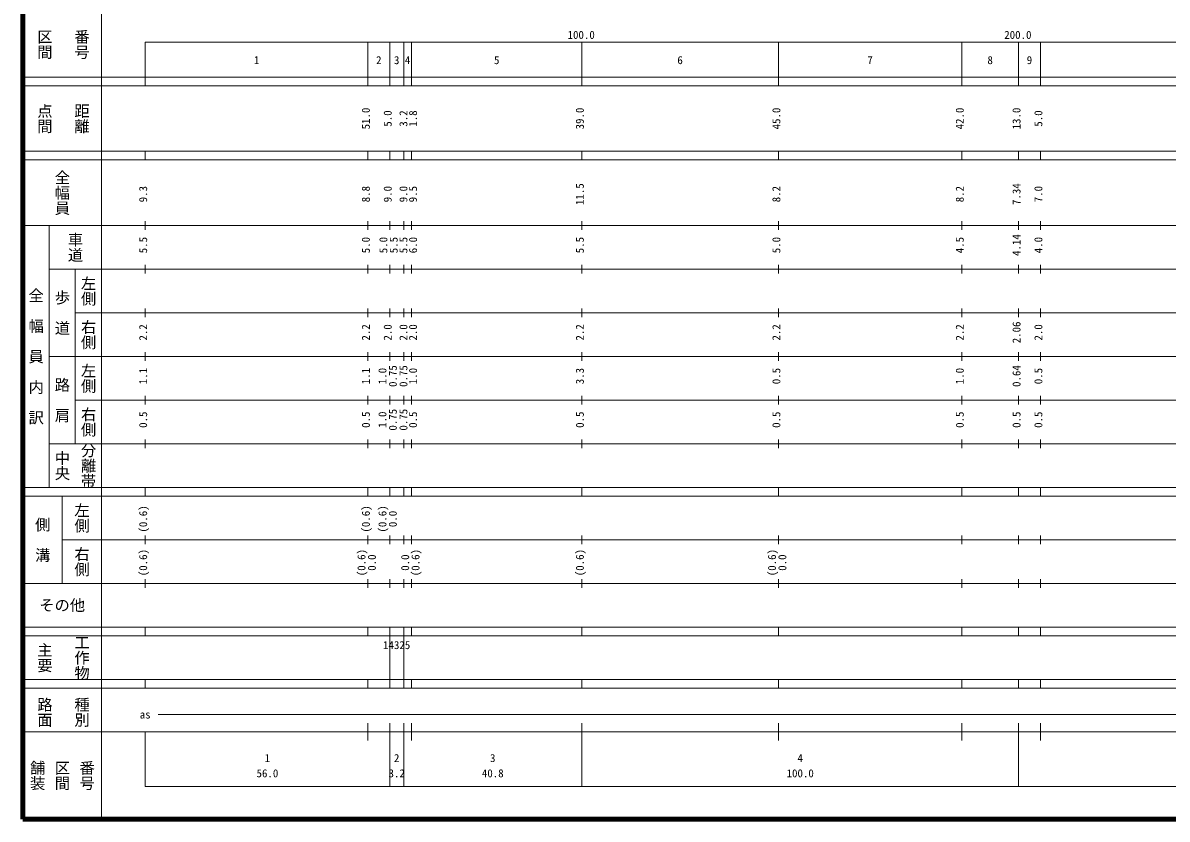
# Model space of a CAD drawing. Units: millimetres on the paper, enlarged 1000 times. Extents: x 40000 to 680000, y 20000 to 380000.
# Drawn here: x 40000 to 302022, y 20000 to 202409 of the extents above; entities that cross this region are included whole.
import ezdxf
from ezdxf.enums import TextEntityAlignment as Align

# ---------------------------------------------------------------- set-up
doc = ezdxf.new("R2010")
doc.units = ezdxf.units.MM
doc.header["$LTSCALE"] = 1000
doc.layers.add('M-TTL', color=2, linetype='Continuous', lineweight=140)
doc.layers.add('M-TTL-BAND', color=7, linetype='Continuous', lineweight=13)
doc.styles.add('@ＭＳ ゴシック', font='')
doc.styles.add('ＭＳ ゴシック', font='')
doc.styles.get('@ＭＳ ゴシック').set_extended_font_data('@MS Gothic')
doc.styles.get('ＭＳ ゴシック').set_extended_font_data('MS Gothic')

msp = doc.modelspace()

# ---------------------------------------------------------------- linework, layer by layer
at = {"layer": 'M-TTL'}
for p, q in [((40000, 380000), (40000, 20000)), ((40000, 20000), (680000, 20000))]:
    msp.add_line(p, q, dxfattribs=at)
at = {"layer": 'M-TTL-BAND'}
for p, q in [((58000, 370000), (58000, 20000)), ((68000, 198000), (579000, 198000)), ((68000, 198000), (68000, 188000)), ((119000, 188000), (119000, 198000)), ((124000, 188000), (124000, 198000)), ((127200, 188000), (127200, 198000)), ((129000, 188000), (129000, 198000)), ((168000, 188000), (168000, 198000)), ((213000, 188000), (213000, 198000)), ((255000, 188000), (255000, 198000)), ((268000, 188000), (268000, 198000)), ((273000, 188000), (273000, 198000)), ((40000, 190000), (579000, 190000)), ((40000, 188000), (579000, 188000)), ((40000, 173000), (579000, 173000)), ((68000, 171000), (68000, 173000)), ((119000, 171000), (119000, 173000)), ((124000, 171000), (124000, 173000)), ((127200, 171000), (127200, 173000)), ((129000, 171000), (129000, 173000)), ((168000, 171000), (168000, 173000)), ((213000, 171000), (213000, 173000)), ((255000, 171000), (255000, 173000)), ((268000, 171000), (268000, 173000)), ((273000, 171000), (273000, 173000)), ((40000, 171000), (579000, 171000)), ((40000, 156000), (579000, 156000)), ((46000, 96000), (46000, 156000)), ((68000, 155000), (68000, 157000)), ((119000, 155000), (119000, 157000)), ((124000, 155000), (124000, 157000)), ((127200, 155000), (127200, 157000)), ((129000, 155000), (129000, 157000)), ((168000, 155000), (168000, 157000)), ((213000, 155000), (213000, 157000)), ((255000, 155000), (255000, 157000)), ((268000, 155000), (268000, 157000)), ((273000, 155000), (273000, 157000)), ((68000, 145000), (68000, 147000)), ((119000, 145000), (119000, 147000)), ((124000, 145000), (124000, 147000)), ((127200, 145000), (127200, 147000)), ((129000, 145000), (129000, 147000)), ((168000, 145000), (168000, 147000)), ((213000, 145000), (213000, 147000)), ((255000, 145000), (255000, 147000)), ((268000, 145000), (268000, 147000)), ((273000, 145000), (273000, 147000)), ((46000, 146000), (579000, 146000)), ((52000, 146000), (52000, 106000)), ((68000, 135000), (68000, 137000)), ((119000, 135000), (119000, 137000)), ((124000, 135000), (124000, 137000)), ((127200, 135000), (127200, 137000)), ((129000, 135000), (129000, 137000)), ((168000, 135000), (168000, 137000)), ((213000, 135000), (213000, 137000)), ((255000, 135000), (255000, 137000)), ((268000, 135000), (268000, 137000)), ((273000, 135000), (273000, 137000)), ((52000, 136000), (579000, 136000)), ((46000, 126000), (579000, 126000)), ((68000, 125000), (68000, 127000)), ((119000, 125000), (119000, 127000)), ((124000, 125000), (124000, 127000)), ((127200, 125000), (127200, 127000)), ((129000, 125000), (129000, 127000)), ((168000, 125000), (168000, 127000)), ((213000, 125000), (213000, 127000)), ((255000, 125000), (255000, 127000)), ((268000, 125000), (268000, 127000)), ((273000, 125000), (273000, 127000)), ((52000, 116000), (579000, 116000)), ((68000, 115000), (68000, 117000)), ((119000, 115000), (119000, 117000)), ((124000, 115000), (124000, 117000)), ((127200, 115000), (127200, 117000)), ((129000, 115000), (129000, 117000)), ((168000, 115000), (168000, 117000)), ((213000, 115000), (213000, 117000)), ((255000, 115000), (255000, 117000)), ((268000, 115000), (268000, 117000)), ((273000, 115000), (273000, 117000)), ((46000, 106000), (579000, 106000)), ((68000, 105000), (68000, 107000)), ((119000, 105000), (119000, 107000)), ((124000, 105000), (124000, 107000)), ((127200, 105000), (127200, 107000)), ((129000, 105000), (129000, 107000)), ((168000, 105000), (168000, 107000)), ((213000, 105000), (213000, 107000)), ((255000, 105000), (255000, 107000)), ((268000, 105000), (268000, 107000)), ((273000, 105000), (273000, 107000)), ((40000, 96000), (579000, 96000)), ((68000, 94000), (68000, 96000)), ((119000, 94000), (119000, 96000)), ((124000, 94000), (124000, 96000)), ((127200, 94000), (127200, 96000)), ((129000, 94000), (129000, 96000)), ((168000, 94000), (168000, 96000)), ((213000, 94000), (213000, 96000)), ((255000, 94000), (255000, 96000)), ((268000, 94000), (268000, 96000)), ((273000, 94000), (273000, 96000)), ((40000, 94000), (579000, 94000)), ((49000, 94000), (49000, 74000)), ((49000, 84000), (579000, 84000)), ((68000, 83000), (68000, 85000)), ((119000, 83000), (119000, 85000)), ((124000, 83000), (124000, 85000)), ((127200, 83000), (127200, 85000)), ((129000, 83000), (129000, 85000)), ((168000, 83000), (168000, 85000)), ((213000, 83000), (213000, 85000)), ((255000, 83000), (255000, 85000)), ((268000, 83000), (268000, 85000)), ((273000, 83000), (273000, 85000)), ((40000, 74000), (579000, 74000)), ((68000, 73000), (68000, 75000)), ((119000, 73000), (119000, 75000)), ((124000, 73000), (124000, 75000)), ((127200, 73000), (127200, 75000)), ((129000, 73000), (129000, 75000)), ((168000, 73000), (168000, 75000)), ((213000, 73000), (213000, 75000)), ((255000, 73000), (255000, 75000)), ((268000, 73000), (268000, 75000)), ((273000, 73000), (273000, 75000)), ((40000, 64000), (579000, 64000)), ((68000, 62000), (68000, 64000)), ((119000, 62000), (119000, 64000)), ((124000, 62000), (124000, 64000)), ((127200, 62000), (127200, 64000)), ((129000, 62000), (129000, 64000)), ((168000, 62000), (168000, 64000)), ((213000, 62000), (213000, 64000)), ((255000, 62000), (255000, 64000)), ((268000, 62000), (268000, 64000)), ((273000, 62000), (273000, 64000)), ((40000, 62000), (579000, 62000)), ((124000, 52000), (124000, 62000)), ((127200, 52000), (127200, 62000)), ((40000, 52000), (579000, 52000)), ((40000, 50000), (579000, 50000)), ((68000, 50000), (68000, 52000)), ((119000, 50000), (119000, 52000)), ((124000, 50000), (124000, 52000)), ((127200, 50000), (127200, 52000)), ((129000, 50000), (129000, 52000)), ((168000, 50000), (168000, 52000)), ((213000, 50000), (213000, 52000)), ((255000, 50000), (255000, 52000)), ((268000, 50000), (268000, 52000)), ((273000, 50000), (273000, 52000)), ((71000, 44000), (565000, 44000)), ((119000, 38000), (119000, 42000)), ((124000, 27500), (124000, 42000)), ((127200, 27500), (127200, 42000)), ((129000, 38000), (129000, 42000)), ((168000, 27500), (168000, 42000)), ((213000, 38000), (213000, 42000)), ((255000, 38000), (255000, 42000)), ((268000, 27500), (268000, 42000)), ((273000, 38000), (273000, 42000)), ((40000, 40000), (579000, 40000)), ((68000, 40000), (68000, 27500)), ((68000, 27500), (579000, 27500))]:
    msp.add_line(p, q, dxfattribs=at)

# ---------------------------------------------------------------- texts
at = {"layer": 'M-TTL-BAND', "style": '@ＭＳ ゴシック'}
for s, p in [('区間', (45000, 197500)), ('番号', (53500, 197500)), ('点間', (45000, 180500)), ('距離', (53500, 180500)), ('全幅員', (49000, 163500)), ('車道', (52000, 151000)), ('左側', (55000, 141000)), ('全\u3000幅\u3000員\u3000内\u3000訳', (43000, 126000)), ('歩\u3000道', (49000, 136000)), ('右側', (55000, 131000)), ('左側', (55000, 121000)), ('路\u3000肩', (49000, 116000)), ('右側', (55000, 111000)), ('分離帯', (55000, 101000)), ('中央', (49000, 101000)), ('左側', (53500, 89000)), ('側\u3000溝', (44500, 84000)), ('右側', (53500, 79000)), ('主要', (45000, 57000)), ('工作物', (53500, 57000)), ('路面', (45000, 44500)), ('種別', (53500, 44500)), ('舗装', (43333, 30000)), ('区間', (49000, 30000)), ('番号', (54667, 30000))]:
    msp.add_text(s, height=2566, rotation=270, dxfattribs=at).set_placement(p, align=Align.MIDDLE_CENTER)
at = {"layer": 'M-TTL-BAND', "style": 'ＭＳ ゴシック'}
for s, p in [('100.0', (167844, 198195)), ('200.0', (267844, 198195)), ('1', (93500, 192405)), ('2', (121500, 192405)), ('3', (125600, 192405)), ('4', (128100, 192405)), ('5', (148500, 192405)), ('6', (190500, 192405)), ('7', (234000, 192405)), ('8', (261500, 192405)), ('9', (270500, 192405)), ('as', (68000, 42500)), ('1', (96000, 32523)), ('2', (125600, 32523)), ('3', (147600, 32523)), ('4', (218000, 32523)), ('56.0', (96000, 29033)), ('3.2', (125600, 29033)), ('40.8', (147600, 29033)), ('100.0', (218000, 29033))]:
    msp.add_text(s, height=1833, dxfattribs=at).set_placement(p, align=Align.BOTTOM_CENTER)
for s, p in [('51.0', (120000, 180500)), ('5.0', (125000, 180500)), ('3.2', (128600, 180500)), ('1.8', (130800, 180500)), ('39.0', (169000, 180500)), ('45.0', (214000, 180500)), ('42.0', (256000, 180500)), ('13.0', (269000, 180500)), ('5.0', (274000, 180500)), ('11.5', (169000, 163174)), ('7.34', (269000, 163174)), ('9.3', (69000, 163174)), ('8.8', (120000, 163174)), ('9.0', (125000, 163174)), ('9.0', (128600, 163174)), ('9.5', (130800, 163174)), ('8.2', (214000, 163174)), ('8.2', (256000, 163174)), ('7.0', (274000, 163174)), ('5.5', (69000, 151500)), ('5.0', (120000, 151500)), ('5.0', (124000, 151500)), ('5.5', (126370, 151500)), ('5.5', (128600, 151500)), ('6.0', (130800, 151500)), ('5.5', (169000, 151500)), ('5.0', (214000, 151500)), ('4.5', (256000, 151500)), ('4.14', (269000, 151500)), ('4.0', (274000, 151500)), ('2.06', (269000, 131500)), ('2.2', (69000, 131500)), ('2.2', (120000, 131500)), ('2.0', (125000, 131500)), ('2.0', (128600, 131500)), ('2.0', (130800, 131500)), ('2.2', (169000, 131500)), ('2.2', (214000, 131500)), ('2.2', (256000, 131500)), ('2.0', (274000, 131500)), ('1.1', (69000, 121500)), ('1.1', (120000, 121500)), ('1.0', (123800, 121500)), ('0.75', (126170, 121500)), ('0.75', (128600, 121500)), ('1.0', (130800, 121500)), ('3.3', (169000, 121500)), ('0.5', (214000, 121500)), ('1.0', (256000, 121500)), ('0.64', (269000, 121500)), ('0.5', (274000, 121500)), ('0.5', (69000, 111500)), ('0.5', (120000, 111500)), ('1.0', (123800, 111500)), ('0.75', (126170, 111500)), ('0.75', (128600, 111500)), ('0.5', (130800, 111500)), ('0.5', (169000, 111500)), ('0.5', (214000, 111500)), ('0.5', (256000, 111500)), ('0.5', (269000, 111500)), ('0.5', (274000, 111500)), ('(0.6)', (69000, 88764)), ('(0.6)', (120000, 88764)), ('(0.6)', (123800, 88764)), ('0.0', (126170, 88764)), ('(0.6)', (69000, 78764)), ('(0.6)', (119000, 78764)), ('(0.6)', (131370, 78764)), ('(0.6)', (169000, 78764)), ('(0.6)', (213000, 78764)), ('0.0', (121370, 78764)), ('0.0', (129000, 78764)), ('0.0', (215370, 78764))]:
    msp.add_text(s, height=1833, rotation=90, dxfattribs=at).set_placement(p, align=Align.BOTTOM_CENTER)
msp.add_text('その他', height=2566, dxfattribs=at).set_placement((49000, 69000), align=Align.MIDDLE_CENTER)
msp.add_text('14325', height=1833, dxfattribs=at).set_placement((122475, 58405), align=Align.BOTTOM_LEFT)

doc.saveas('drawing.dxf')
